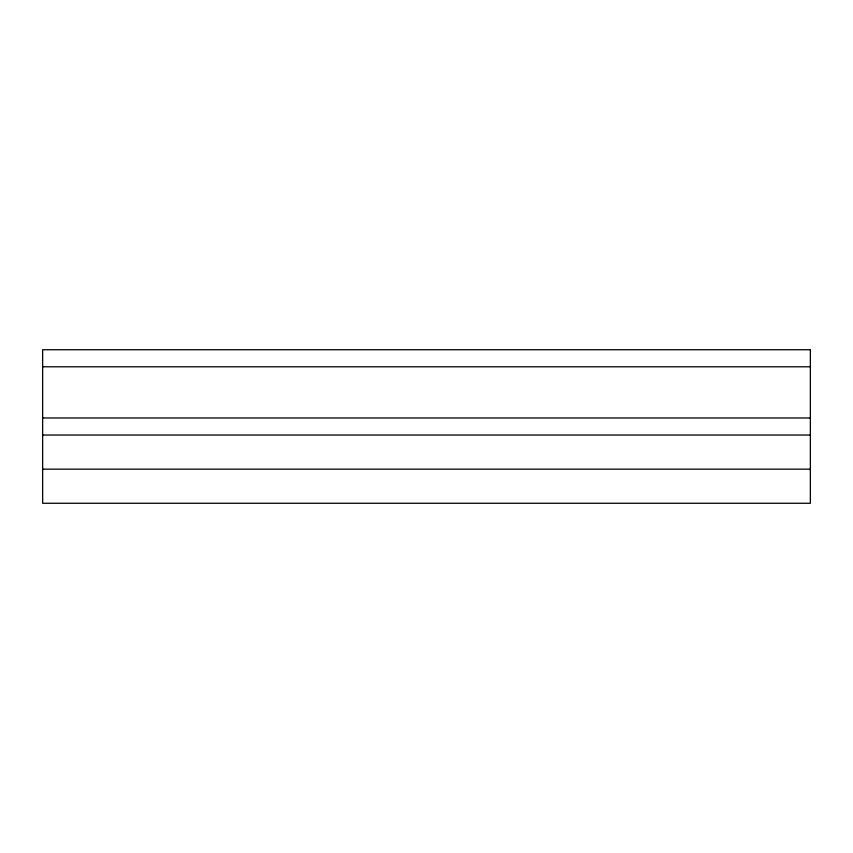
<?xml version="1.0" encoding="UTF-8"?>
<svg xmlns="http://www.w3.org/2000/svg" width="853" height="853" viewBox="0 0 853 853"><rect width="100%" height="100%" fill="white"/><g stroke="black" fill="none" stroke-linecap="round" stroke-linejoin="round"><path stroke-width="1.28" d="M42.65 366.79L810.35 366.79M42.65 417.97L810.35 417.97M42.65 435.03L810.35 435.03M42.65 469.15L810.35 469.15M810.35 349.73L42.65 349.73L42.65 503.27L810.35 503.27L810.35 349.73"/></g></svg>
